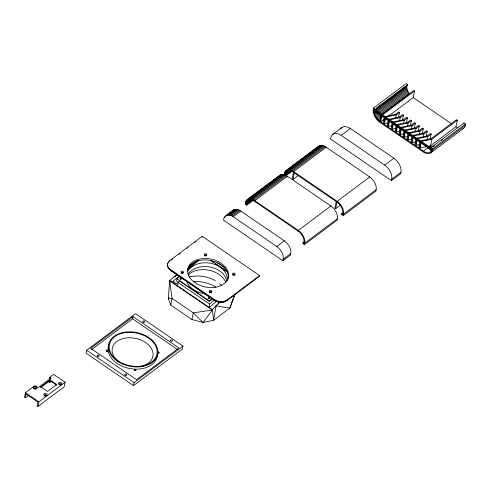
<?xml version="1.0" encoding="UTF-8"?>
<svg xmlns="http://www.w3.org/2000/svg" width="490" height="490" viewBox="0 0 490 490"><rect width="100%" height="100%" fill="white"/><g stroke="black" fill="none" stroke-linecap="round" stroke-linejoin="round"><path stroke-width="0.73" d="M177.503 274.449L169.681 280.458L168.315 298.704L170.734 305.025L191.939 319.517L203.105 322.481L213.579 320.307L229.871 308.112L235.022 294.006M172.841 282.62L173.001 281.254L179.34 275.888M179.812 276.366L176.915 278.816L176.639 281.205L178.299 282.338M212.188 298.863L209.297 301.313L179.646 281.052L177.986 282.454L177.748 284.5L173.001 281.254M209.297 301.313L212.231 298.52M214.222 300.168L209.61 304.07L209.212 307.481L216.703 301.136M220.353 301.828L215.986 305.95L213.579 320.307L212.378 309.637L219.679 302.165M379.879 121.44C376.136 118.745 373.135 113.956 374.25 109.215L375.83 110.293L376.669 108.535L407.631 85.364L407.778 84.629L406.198 83.545L373.607 107.941C372.014 113.392 375.371 119.07 379.732 122.175L423.219 151.9A10.357 6.394 53.2 0 0 432.609 149.94L465.206 125.55L465.5 124.074L463.92 122.996L432.958 146.167L430.538 146.847L430.385 147.582L431.972 148.666L431.231 150.951A9.316 5.758 53.2 0 1 423.366 151.165L419.416 148.464L420.745 141.873L421.394 141.383L431.868 139.209L457.286 120.185L456.496 119.64L431.077 138.67L420.604 140.844L419.954 141.334L418.625 147.925L415.459 145.763L416.788 139.172L417.443 138.682L427.911 136.508L431.176 134.07L430.379 133.525L427.121 135.969L416.653 138.143L415.998 138.633L414.669 145.218L411.508 143.056L412.837 136.471L413.487 135.981L423.96 133.807L427.219 131.363L426.429 130.824L423.17 133.262L412.696 135.442L412.047 135.926L410.718 142.517L407.551 140.354L408.88 133.764L409.536 133.28L420.004 131.1L423.268 128.662L422.478 128.123L419.213 130.561L408.746 132.741L408.09 133.225L406.761 139.815L403.601 137.653L404.93 131.063L405.579 130.579L416.053 128.398L419.311 125.961L418.521 125.422L415.263 127.859L404.789 130.034L404.14 130.524L402.811 137.114L399.65 134.952L400.973 128.362L401.629 127.872L412.102 125.697L415.361 123.26L414.571 122.721L411.306 125.158L400.838 127.333L400.183 127.823L398.854 134.413L395.693 132.251L397.023 125.661L397.672 125.171L408.146 122.996L411.404 120.558L410.614 120.013L407.355 122.457L396.882 124.632L396.232 125.122L394.903 131.712L391.743 129.55L393.072 122.959L393.721 122.469L404.195 120.295L407.453 117.857L406.663 117.312L403.405 119.756L392.931 121.93L392.276 122.42L390.953 129.005L387.786 126.843L389.115 120.258L389.764 119.768L400.238 117.594L403.497 115.15L402.707 114.611L399.448 117.049L388.974 119.229L388.325 119.713L386.996 126.304L383.835 124.142L385.165 117.551L385.814 117.067L396.288 114.887L399.546 112.449L398.756 111.91L395.497 114.348L385.024 116.528L384.374 117.012L383.045 123.603L380.669 121.979L381.998 115.395L414.589 90.999L413.799 90.46L381.208 114.85L379.732 122.175M376.504 118.121L409.095 93.731L406.976 89.523L406.694 85.56M25.29 397.807L26.068 393.942L37.932 402.051L37.148 405.916L37.944 406.455L64.178 386.818L65.109 382.218L53.643 374.378L49.729 377.306L50.917 378.121L38.042 387.755L34.882 385.593L25.425 392.668L24.5 397.268L25.29 397.807L28.849 395.148M40.639 387.566L40.786 386.83L50.078 379.879L56.797 384.472L56.65 385.207L49.931 380.614L50.078 379.879M37.944 406.455L38.869 401.855L65.109 382.218M49.325 379.334L49.729 377.306M48.804 381.912L49.594 382.451L49.925 380.791L50.409 381.961L49.778 381.532M50.917 378.121L50.77 378.856L49.582 378.041M86.656 350.246L86.062 353.192L133.501 385.612L182.39 349.027L182.984 346.081L135.546 313.655L86.656 350.246L134.095 382.666L133.501 385.612M91.471 349.646L132.631 318.849L133.078 316.638L178.936 347.98L136.563 379.689L90.705 348.347L133.078 316.638M169.46 261.458L169.607 260.723L202.199 236.327L259.608 275.564L259.455 276.299L226.864 300.695A9.114 6.272 11.4 0 1 214.173 300.229L170.685 270.505A9.114 6.272 11.4 0 1 168.211 262.732M170.685 270.505L170.832 269.769A9.114 6.272 11.4 0 1 169.607 260.723M170.734 305.025L172.07 298.398L169.638 280.801L212.335 309.98L203.105 322.481L193.274 312.889L172.07 298.398L168.315 298.704L168.781 297.326M202.052 237.068L202.199 236.327M191.939 319.517L193.274 312.889L212.335 309.98M214.173 300.229L214.32 299.494L170.832 269.769M304.823 241.441L302.998 242.807L302.851 243.542L304.431 244.62L337.022 220.231L337.322 218.761A10.357 6.394 53.2 0 0 330.897 205.99L287.41 176.265L283.257 174.55L280.556 174.863L247.23 199.663L245.692 201.702L245.129 204.091L246.715 205.175L253.391 200.171M246.715 205.175L246.862 204.434L246.072 203.895C246.182 199.369 251.885 198.811 254.671 201.396L298.159 231.121A9.316 5.758 53.2 0 1 303.941 242.611L304.731 243.15L304.431 244.62M226.864 300.695L227.011 299.954A9.114 6.272 11.4 0 1 214.32 299.494M254.671 201.396L254.818 200.661L287.41 176.265L287.263 177.006M283.949 175.04L284.506 172.651L286.05 170.612L319.376 145.812L321.109 145.444L324.135 146.069L326.23 147.214L369.717 176.939A10.357 6.394 53.2 0 1 376.142 189.704L375.842 191.18L343.251 215.569L341.671 214.491L341.818 213.75L343.031 212.844M291.789 170.814L285.676 175.383L284.886 174.844C285.002 170.318 290.705 169.761 293.492 172.345M326.083 147.949L326.23 147.214L293.639 171.61L292.15 178.972L292.947 179.512L294.282 172.884L336.189 201.525L334.848 208.152L335.644 208.691L340.47 205.077M282.889 260.747L283.189 259.271A10.357 6.394 53.2 0 0 276.764 246.507L233.277 216.782C229.914 213.609 223.373 214.883 223.587 220.212L282.889 260.747L290.472 255.07L290.772 253.6A10.357 6.394 53.2 0 0 284.347 240.829L240.86 211.11C238.716 209.64 235.653 208.556 233.271 210.112L225.057 216.335M298.159 231.121L298.306 230.386L330.897 205.99L330.75 206.725M303.941 242.611L303.788 243.346L302.998 242.807M335.644 208.691L337.126 201.329L369.717 176.939M336.979 202.07A9.316 5.758 53.2 0 1 342.755 213.56L342.608 214.295L341.818 213.75M343.251 215.569L343.545 214.099A10.357 6.394 53.2 0 0 337.126 201.329L293.639 171.61L289.486 169.895L286.785 170.202M375.83 110.293L376.816 107.8L407.778 84.629M376.669 108.535L376.816 107.8M381.042 115.683L377.227 113.074L377.398 112.247L378.047 111.757L381.863 114.366M383.835 124.142L384.485 123.658L385.501 118.617M387.786 126.843L388.441 126.359L389.458 121.318M391.743 129.55L392.392 129.06L393.409 124.019M395.546 118.549L396.288 114.887M398.511 117.576L399.546 112.449M395.693 132.251L396.343 131.761L397.359 126.72M399.65 120.522L400.238 117.594M402.468 120.277L403.497 115.15M399.65 134.952L400.299 134.462L401.316 129.421M391.43 180.645L391.731 179.168A11.393 7.038 53.2 0 0 384.662 165.124L341.175 135.405A11.393 7.038 53.2 0 0 330.848 137.555L330.548 139.031L391.43 180.645L400.642 173.748L400.943 172.278A11.393 7.038 53.2 0 0 393.874 158.233L350.387 128.509A11.393 7.038 53.2 0 0 340.777 128.772M403.454 123.958L404.195 120.295M406.418 122.978L407.453 117.857M403.601 137.653L404.25 137.163L405.414 131.406M387.915 116.559L413.26 97.59L414.589 90.999M407.558 125.924L408.146 122.996M410.375 125.679L411.404 120.558M407.551 140.354L408.207 139.871L409.224 134.83M411.361 129.36L412.102 125.697M414.326 128.386L415.361 123.26M411.508 143.056L412.157 142.572L413.321 136.808M415.465 131.326L416.053 128.398M418.276 131.087L419.311 125.961M415.459 145.763L416.114 145.273L417.131 140.232M419.269 134.762L420.004 131.1M422.233 133.788L423.268 128.662M419.416 148.464L420.065 147.974L421.082 142.933M423.372 136.735L423.96 133.807M426.184 136.49L427.219 131.363M423.219 151.9L423.366 151.165L455.957 126.769L457.286 120.185M427.176 140.165L427.911 136.508M430.14 139.191L431.176 134.07M431.231 150.951L428.432 148.072L428.597 147.245L377.398 112.247L373.986 110.856L406.577 86.467M431.868 139.209L430.538 145.799L428.297 146.265M432.805 146.908L432.958 146.167M465.5 124.074L432.909 148.47L432.609 149.94L431.819 149.401M463.773 123.731L463.92 122.996M465.206 125.55L464.943 126.463A10.357 6.394 53.2 0 1 462.664 128.913M234.863 294.11L229.871 308.112L215.986 305.95M232.119 211.343L233.271 210.112M278.675 176.504L280.556 174.863M318.01 146.767L319.376 145.812M187.407 269.059L197.776 260.276M187.339 269.99L198.34 260.674M332.826 134.303L342.038 127.412M246.599 200.214L279.821 175.267M285.419 171.163L318.641 146.216M226.423 215.373L234.006 209.702M228.04 214.4L230.374 212.654M246.084 200.9L247.891 199.54M249.098 198.64L253.93 195.026M256.944 192.766L261.776 189.152M264.79 186.892L269.016 183.732M272.636 181.024L276.862 177.858M284.898 171.843L287.312 170.036M290.331 167.782L295.158 164.168M298.177 161.908L302.404 158.748M306.023 156.034L310.25 152.874M313.87 150.161L317.489 147.453M227.25 215.116L234.833 209.444M247.965 199.252L281.382 174.605M287.612 169.944L320.203 145.548M224.15 217.823L225.314 216.954M245.692 201.702L246.899 200.802M284.506 172.651L285.713 171.751M228.156 215.012L235.739 209.34M248.791 198.995L249.698 198.891L282.289 174.501M288.518 169.84L321.109 145.444M247.272 200.992L249.079 199.638M286.093 171.941L287.9 170.587M246.807 201.611L249.22 199.804M285.627 172.56L288.04 170.753M229.124 215.067L236.707 209.395M249.698 198.891L250.666 198.946L283.257 174.55M289.486 169.895L322.077 145.499M246.452 202.333L250.078 199.626M285.272 173.282L289.498 170.122M251.045 199.546L246.219 203.16L245.429 202.621M289.259 170.943L285.039 174.109L284.249 173.564M230.141 215.275L237.717 209.604M248.755 201.384L251.168 199.577M250.666 198.946L251.682 199.154L285.762 173.687M290.497 170.104L323.094 145.708M246.072 203.895L251.542 199.798M284.886 174.844L290.362 170.747M171.273 260.104L172.48 259.198M179.12 254.23L180.326 253.324M186.966 248.357L188.172 247.456M194.812 242.483L196.018 241.582M231.182 215.637L238.765 209.959M251.682 199.154L252.724 199.51L285.315 175.12M291.538 170.459L324.135 146.069M246.862 204.434L252.362 200.318M286.136 175.665L292.212 171.12M232.236 216.139L239.812 210.467M252.724 199.51L253.777 200.018L286.368 175.628M292.591 170.967L325.182 146.571M375.309 109.05L374.103 109.95L373.307 109.411M378.929 106.336L381.949 104.076M386.775 100.462L389.795 98.208M394.015 95.048L397.641 92.334M401.861 89.174L404.881 86.914M341.175 135.405L350.387 128.509M233.277 216.782L240.86 211.11M375.248 110.893L406.59 87.441M374.127 112.859L406.725 88.463M374.385 113.919L406.976 89.523M374.758 114.991L407.349 90.595M375.242 116.063L378.255 113.803M379.462 112.902L407.833 91.667M375.824 117.11L379.444 114.403M380.65 113.496L408.415 92.72M292.947 179.512L298.373 175.445M377.257 119.076L381.483 115.916M378.084 119.958L381.104 117.698M378.96 120.748L380.773 119.395M380.669 121.979L383.688 119.725M41.221 387.131L49.931 380.614M49.594 382.451L50.678 381.637M56.797 384.472L47.512 391.424L40.786 386.83M384.662 165.124L393.874 158.233M276.764 246.507L284.347 240.829M225.884 300.86L259.608 275.564M341.671 214.491L343.49 213.126M433.417 146.449L434.63 145.542M441.306 140.544L442.519 139.638M283.189 259.271L290.772 253.6M337.322 218.761L304.731 243.15A10.357 6.394 53.2 0 0 298.306 230.386L253.777 200.018M376.142 189.704L343.545 214.099L342.755 213.56M391.731 179.168L400.943 172.278M430.808 152.898L463.399 128.509M134.095 382.666L182.984 346.081M188.234 267.111L196.435 261.507M173.717 277.034L176.375 275.619M384.485 123.658L387.48 123.033M388.441 126.359L391.43 125.734M392.392 129.06L395.387 128.435M396.343 131.761L400.085 130.983M400.299 134.462L404.042 133.684M404.25 137.163L407.992 136.392M408.207 139.871L411.943 139.093M412.157 142.572L415.9 141.794M416.114 145.273L419.85 144.495M420.065 147.974L426.796 146.577M373.999 111.83L377.227 113.074M374.636 110.373L378.047 111.757M413.26 97.59L451.419 123.664M373.607 107.941L375.977 109.558M430.538 146.847L432.909 148.47M382.653 114.905L385.024 116.528M385.814 117.067L388.974 119.229M389.764 119.768L392.931 121.93M393.721 122.469L396.882 124.632M397.672 125.171L400.838 127.333M401.629 127.872L404.789 130.034M405.579 130.579L408.746 132.741M409.536 133.28L412.696 135.442M413.487 135.981L416.653 138.143M417.443 138.682L420.604 140.844M421.394 141.383L429.252 146.755L431.739 149.242M381.833 116.222L384.203 117.839M384.993 118.384L388.16 120.546M388.95 121.085L392.11 123.247M392.9 123.786L396.067 125.948M396.857 126.487L400.018 128.65M400.808 129.189L403.974 131.351M404.765 131.89L407.925 134.052M408.715 134.597L411.876 136.759M412.672 137.298L415.832 139.46M416.623 139.999L419.783 142.161M420.579 142.7L428.432 148.072M285.541 174.354L286.332 174.893M246.721 203.405L247.511 203.95M217.199 262.53L225.265 268.042M210.988 260.46L227.819 271.962M211.276 261.023L213.799 262.744M215.061 263.608L218.215 265.764M220.108 267.056L226.417 271.368M214.706 300.456L171.218 270.731A8.024 5.525 11.4 0 1 170.465 270.149M176.915 278.816L209.334 300.976M177.986 282.454L209.61 304.07M169.681 280.458L212.378 309.637M132.631 318.849L177.858 349.762M25.425 392.668L38.869 401.855M428.597 147.245L431.586 150.228M169.638 280.801L169.816 282.271M34.355 388.87A1.035 0.711 11.4 0 1 34.569 387.688A1.035 0.711 11.4 0 1 36.033 388.484A1.035 0.711 11.4 0 1 34.582 388.993M59.694 384.92A1.035 0.711 11.4 0 1 59.223 383.866A1.035 0.711 11.4 0 1 60.699 383.78A1.035 0.711 11.4 0 1 60.907 384.852M157.419 355.219A24.978 17.193 11.4 0 1 128.343 368.229A24.978 17.193 11.4 0 1 109.105 344.054M118.36 361.21A20.709 14.253 11.4 0 1 119.419 339.925A20.709 14.253 11.4 0 1 149.585 346.044A20.709 14.253 11.4 0 1 142.216 366.048M139.264 366.643A20.709 14.253 11.4 0 1 138.241 366.765M123.609 364.34A20.709 14.253 11.4 0 1 122.194 363.654M120.84 362.906A20.709 14.253 11.4 0 1 119.56 362.086M106.11 351.091A0.778 0.533 11.4 0 1 107.573 351.416M134.493 370.305A0.772 0.527 11.4 0 1 135.834 370.734M157.621 353.1A0.778 0.533 11.4 0 1 159.005 353.021M457.85 127.804A9.322 5.758 53.2 0 1 455.957 126.775M232.958 274.67A0.778 0.533 11.4 0 1 233.951 274.204A0.778 0.533 11.4 0 1 234.318 275.104M233.405 275.153A0.778 0.533 11.4 0 1 233.007 274.81M232.983 275.025A0.778 0.533 11.4 0 1 234.202 275.184M187.578 270.014A20.709 14.253 11.4 0 1 211.178 260.637A20.709 14.253 11.4 0 1 228.003 278.975M224.371 301.699A8.024 5.525 11.4 0 1 215.551 300.97M205.041 255.578A0.778 0.533 11.4 0 1 206.033 256M181.416 273.151A0.778 0.533 11.4 0 1 182.494 273.187M210.008 292.34A0.778 0.533 11.4 0 1 210.994 292.757M204.74 255.492A0.778 0.533 11.4 0 1 205.383 254.831A0.778 0.533 11.4 0 1 206.217 255.547A0.778 0.533 11.4 0 1 205.139 255.835M209.702 292.254A0.778 0.533 11.4 0 1 210.418 291.599A0.778 0.533 11.4 0 1 211.147 292.395A0.778 0.533 11.4 0 1 209.934 292.506M181.668 273.181A0.778 0.533 11.4 0 1 181.563 272.409A0.778 0.533 11.4 0 1 182.641 272.452A0.778 0.533 11.4 0 1 182.746 273.224M205.286 293.822A20.709 15.515 6.7 0 1 186.696 281.113M187.59 271.57A20.709 15.515 6.7 0 1 211.38 263.449A20.709 15.515 6.7 0 1 227.329 280.507M188.068 273.886A20.709 15.515 6.7 0 1 209.885 266.977A20.709 15.515 6.7 0 1 226.741 280.997M188.142 275.221A20.709 14.253 11.4 0 1 208.654 270.168A20.709 14.253 11.4 0 1 225.823 282.626M189.318 276.924A26.258 18.075 11.4 0 1 215.337 280.697M219.569 283.594A26.258 18.075 11.4 0 1 221.388 285.235M187.008 282.767A26.276 18.087 11.4 0 1 188.197 282.442M193.256 281.621A26.276 18.087 11.4 0 1 215.894 287.244M34.049 388.478A1.758 1.213 11.4 0 0 36.873 388.031A1.758 1.213 11.4 0 0 34.545 386.438A1.758 1.213 11.4 0 0 34.049 388.478M44.327 395.504A1.758 1.213 11.4 0 0 47.156 395.056A1.758 1.213 11.4 0 0 44.829 393.464A1.758 1.213 11.4 0 0 44.327 395.504M44.639 395.896A1.035 0.711 11.4 0 0 46.299 395.632A1.035 0.711 11.4 0 0 44.927 394.695A1.035 0.711 11.4 0 0 44.639 395.896M59.155 384.405A1.758 1.213 11.4 0 0 61.985 383.958A1.758 1.213 11.4 0 0 59.658 382.365A1.758 1.213 11.4 0 0 59.155 384.405M117.968 361.485A24.978 17.193 11.4 0 0 157.67 354.35A24.978 17.193 11.4 0 0 123.927 332.306A24.978 17.193 11.4 0 0 117.968 361.485M118.427 361.124A24.231 16.678 11.4 0 0 156.935 354.197A24.231 16.678 11.4 0 0 124.209 332.82A24.231 16.678 11.4 0 0 118.427 361.124M106.471 351.018A0.778 0.533 11.4 0 0 107.714 350.816A0.778 0.533 11.4 0 0 106.691 350.117A0.778 0.533 11.4 0 0 106.471 351.018M158.043 352.892A0.778 0.533 11.4 0 0 159.287 352.696A0.778 0.533 11.4 0 0 158.258 351.998A0.778 0.533 11.4 0 0 158.043 352.892M134.744 370.33A0.772 0.527 11.4 0 0 135.975 370.134A0.772 0.527 11.4 0 0 134.958 369.442A0.772 0.527 11.4 0 0 134.744 370.33M97.516 356.267A1.035 0.711 11.4 0 0 99.176 356.003A1.035 0.711 11.4 0 0 97.81 355.066A1.035 0.711 11.4 0 0 97.516 356.267M125.189 375.181A1.035 0.711 11.4 0 0 126.855 374.917A1.035 0.711 11.4 0 0 125.483 373.98A1.035 0.711 11.4 0 0 125.189 375.181M143.147 322.12A1.035 0.711 11.4 0 0 144.807 321.857A1.035 0.711 11.4 0 0 143.441 320.919A1.035 0.711 11.4 0 0 143.147 322.12M170.82 341.034A1.035 0.711 11.4 0 0 172.48 340.771A1.035 0.711 11.4 0 0 171.114 339.833A1.035 0.711 11.4 0 0 170.82 341.034M233.044 274.584A1.323 0.907 11.4 0 0 235.163 274.247A1.323 0.907 11.4 0 0 233.418 273.053A1.323 0.907 11.4 0 0 233.044 274.584M195.051 282.779A20.709 14.253 11.4 0 0 228.303 277.505A20.709 14.253 11.4 0 0 200.912 258.781A20.709 14.253 11.4 0 0 195.051 282.779M209.738 292.022A1.323 0.907 11.4 0 0 211.858 291.685A1.323 0.907 11.4 0 0 210.112 290.49A1.323 0.907 11.4 0 0 209.738 292.022M204.777 255.266A1.323 0.907 11.4 0 0 206.896 254.929A1.323 0.907 11.4 0 0 205.151 253.734A1.323 0.907 11.4 0 0 204.777 255.266M181.471 272.703A1.323 0.907 11.4 0 0 183.591 272.367A1.323 0.907 11.4 0 0 181.845 271.172A1.323 0.907 11.4 0 0 181.471 272.703M180.234 279.184A0.778 0.582 6.7 0 0 181.496 278.902A0.778 0.582 6.7 0 0 180.467 278.197A0.778 0.582 6.7 0 0 180.234 279.184M208.501 298.502A0.778 0.582 6.7 0 0 209.763 298.22A0.778 0.582 6.7 0 0 208.734 297.522A0.778 0.582 6.7 0 0 208.501 298.502"/></g></svg>
